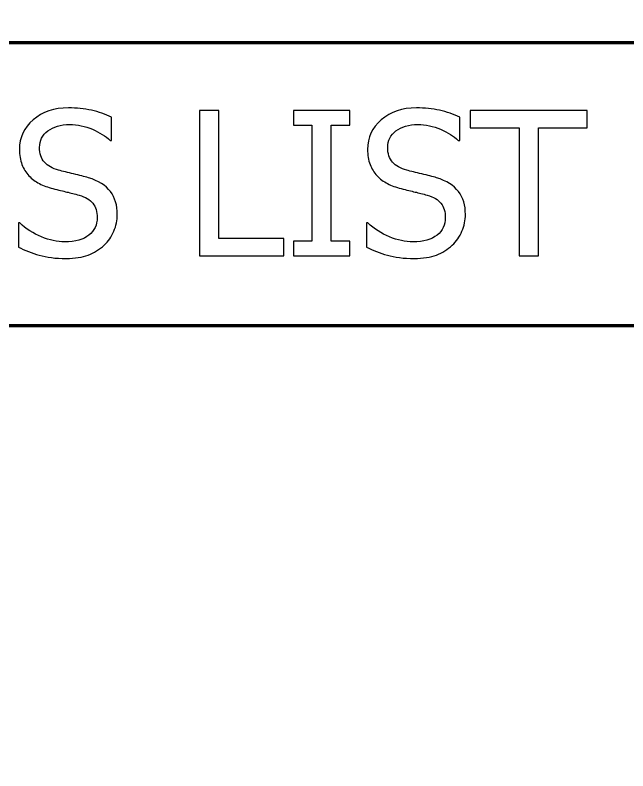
# Model space of a CAD drawing. Header units: centimetres. Extents: x -14.3 to 14.3, y -10 to 9.9.
# Drawn here: x -9.221 to -7.059, y -7.57 to -4.903 of the extents above; entities that cross this region are included whole.
import ezdxf

# ---------------------------------------------------------------- set-up
doc = ezdxf.new("R2010")
doc.units = ezdxf.units.CM
doc.header["$MEASUREMENT"] = 0
doc.layers.add('Layer 1', color=7, linetype='Continuous')

msp = doc.modelspace()

# ---------------------------------------------------------------- linework, layer by layer
at = {"layer": 'Layer 1', "color": 250, "lineweight": 70}
for points, knots in [([(-14.3, -9), (-14.3, -9), (-14.3, 8.9), (-14.3, 8.9), (-14.3, 8.9), (-14.3, 9.45219), (-13.85219, 9.9), (-13.3, 9.9), (-13.3, 9.9), (-13.3, 9.9), (13.3, 9.9), (13.3, 9.9), (13.3, 9.9), (13.85219, 9.9), (14.3, 9.45219), (14.3, 8.9), (14.3, 8.9), (14.3, 8.9), (14.3, -9), (14.3, -9), (14.3, -9), (14.3, -9.55219), (13.85219, -10), (13.3, -10), (13.3, -10), (13.3, -10), (-13.3, -10), (-13.3, -10), (-13.3, -10), (-13.85219, -10), (-14.3, -9.55219), (-14.3, -9)], [0, 0, 0, 0, 0.125, 0.125, 0.125, 0.125, 0.25, 0.25, 0.25, 0.25, 0.375, 0.375, 0.375, 0.375, 0.5, 0.5, 0.5, 0.5, 0.625, 0.625, 0.625, 0.625, 0.75, 0.75, 0.75, 0.75, 0.875, 0.875, 0.875, 0.875, 1, 1, 1, 1]), ([(-4.3, -10), (-4.3, -10), (-4.3, -6), (-4.3, -6), (-4.3, -6), (-4.3, -5.44781), (-4.74781, -5), (-5.3, -5), (-5.3, -5), (-5.3, -5), (-14.3, -5), (-14.3, -5), (-14.3, -5), (-14.3, -5), (-14.3, -6), (-14.3, -6), (-14.3, -6), (-14.3, -6), (-14.3, -9), (-14.3, -9), (-14.3, -9), (-14.3, -9.55219), (-13.85219, -10), (-13.3, -10), (-13.3, -10), (-13.3, -10), (-5.3, -10), (-5.3, -10), (-5.3, -10), (-5.3, -10), (-4.3, -10), (-4.3, -10)], [0, 0, 0, 0, 0.125, 0.125, 0.125, 0.125, 0.25, 0.25, 0.25, 0.25, 0.375, 0.375, 0.375, 0.375, 0.5, 0.5, 0.5, 0.5, 0.625, 0.625, 0.625, 0.625, 0.75, 0.75, 0.75, 0.75, 0.875, 0.875, 0.875, 0.875, 1, 1, 1, 1]), ([(-4.3, -6), (-4.3, -6), (-4.3, -6), (-4.3, -6), (-4.3, -6), (-4.3, -5.44781), (-4.74781, -5), (-5.3, -5), (-5.3, -5), (-5.3, -5), (-14.3, -5), (-14.3, -5), (-14.3, -5), (-14.3, -5), (-14.3, -5), (-14.3, -5), (-14.3, -5), (-14.3, -5), (-14.3, -6), (-14.3, -6), (-14.3, -6), (-14.3, -6), (-5.3, -6), (-5.3, -6), (-5.3, -6), (-5.3, -6), (-4.3, -6), (-4.3, -6)], [0, 0, 0, 0, 0.1428571, 0.1428571, 0.1428571, 0.1428571, 0.2857143, 0.2857143, 0.2857143, 0.2857143, 0.4285714, 0.4285714, 0.4285714, 0.4285714, 0.5714286, 0.5714286, 0.5714286, 0.5714286, 0.7142857, 0.7142857, 0.7142857, 0.7142857, 0.8571429, 0.8571429, 0.8571429, 0.8571429, 1, 1, 1, 1])]:
    msp.add_open_spline(points, degree=3, knots=knots, dxfattribs=at)
at = {"layer": 'Layer 1', "color": 7}
for points, knots in [([(-9.0407, -5.76183), (-9.07798, -5.76183), (-9.10961, -5.75795), (-9.1356, -5.75031), (-9.1356, -5.75031), (-9.16171, -5.74254), (-9.18628, -5.73314), (-9.20921, -5.72185), (-9.20921, -5.72185), (-9.20921, -5.72185), (-9.20921, -5.63648), (-9.20921, -5.63648), (-9.20921, -5.63648), (-9.20921, -5.63648), (-9.20439, -5.63648), (-9.20439, -5.63648), (-9.20439, -5.63648), (-9.18193, -5.65764), (-9.15641, -5.67399), (-9.12796, -5.68551), (-9.12796, -5.68551), (-9.0995, -5.69715), (-9.07198, -5.70292), (-9.04564, -5.70292), (-9.04564, -5.70292), (-9.00789, -5.70292), (-8.97944, -5.69504), (-8.96015, -5.67928), (-8.96015, -5.67928), (-8.94087, -5.66364), (-8.93122, -5.64283), (-8.93122, -5.61719), (-8.93122, -5.61719), (-8.93122, -5.59673), (-8.93628, -5.58003), (-8.94639, -5.56721), (-8.94639, -5.56721), (-8.95651, -5.5544), (-8.9725, -5.54487), (-8.99461, -5.53864), (-8.99461, -5.53864), (-9.01048, -5.53405), (-9.02495, -5.53017), (-9.038, -5.52723), (-9.038, -5.52723), (-9.05105, -5.52429), (-9.06751, -5.52029), (-9.08727, -5.51524), (-9.08727, -5.51524), (-9.10491, -5.51065), (-9.12078, -5.50477), (-9.13478, -5.4976), (-9.13478, -5.4976), (-9.14877, -5.49054), (-9.16124, -5.48125), (-9.17205, -5.46973), (-9.17205, -5.46973), (-9.18264, -5.45844), (-9.19075, -5.44515), (-9.19663, -5.42998), (-9.19663, -5.42998), (-9.20251, -5.41469), (-9.20545, -5.39706), (-9.20545, -5.37706), (-9.20545, -5.37706), (-9.20545, -5.33544), (-9.18922, -5.30063), (-9.15688, -5.27252), (-9.15688, -5.27252), (-9.12443, -5.24442), (-9.08315, -5.23031), (-9.03282, -5.23031), (-9.03282, -5.23031), (-9.00413, -5.23031), (-8.97697, -5.23313), (-8.95133, -5.23889), (-8.95133, -5.23889), (-8.9257, -5.24465), (-8.90206, -5.25277), (-8.88019, -5.26335), (-8.88019, -5.26335), (-8.88019, -5.26335), (-8.88019, -5.34508), (-8.88019, -5.34508), (-8.88019, -5.34508), (-8.88019, -5.34508), (-8.88536, -5.34508), (-8.88536, -5.34508), (-8.88536, -5.34508), (-8.90171, -5.33014), (-8.92252, -5.31709), (-8.94804, -5.30592), (-8.94804, -5.30592), (-8.97356, -5.29475), (-9.00025, -5.28922), (-9.02836, -5.28922), (-9.02836, -5.28922), (-9.05999, -5.28922), (-9.08562, -5.29663), (-9.10514, -5.31145), (-9.10514, -5.31145), (-9.12466, -5.32626), (-9.13442, -5.34567), (-9.13442, -5.36977), (-9.13442, -5.36977), (-9.13442, -5.39165), (-9.12866, -5.40893), (-9.11726, -5.42187), (-9.11726, -5.42187), (-9.10573, -5.43469), (-9.08903, -5.44409), (-9.06728, -5.45009), (-9.06728, -5.45009), (-9.05281, -5.45397), (-9.03518, -5.45844), (-9.01424, -5.46338), (-9.01424, -5.46338), (-8.99331, -5.46832), (-8.97603, -5.47279), (-8.96215, -5.4769), (-8.96215, -5.4769), (-8.92675, -5.48772), (-8.901, -5.50407), (-8.88466, -5.52582), (-8.88466, -5.52582), (-8.86831, -5.54769), (-8.8602, -5.5745), (-8.8602, -5.60649), (-8.8602, -5.60649), (-8.8602, -5.62648), (-8.86431, -5.64624), (-8.87243, -5.66576), (-8.87243, -5.66576), (-8.88054, -5.68528), (-8.89206, -5.70174), (-8.90676, -5.71538), (-8.90676, -5.71538), (-8.92323, -5.7302), (-8.94192, -5.74172), (-8.96274, -5.74972), (-8.96274, -5.74972), (-8.98343, -5.75783), (-9.00954, -5.76183), (-9.0407, -5.76183)], [0, 0, 0, 0, 0.0277778, 0.0277778, 0.0277778, 0.0277778, 0.0555556, 0.0555556, 0.0555556, 0.0555556, 0.0833333, 0.0833333, 0.0833333, 0.0833333, 0.1111111, 0.1111111, 0.1111111, 0.1111111, 0.1388889, 0.1388889, 0.1388889, 0.1388889, 0.1666667, 0.1666667, 0.1666667, 0.1666667, 0.1944444, 0.1944444, 0.1944444, 0.1944444, 0.2222222, 0.2222222, 0.2222222, 0.2222222, 0.25, 0.25, 0.25, 0.25, 0.2777778, 0.2777778, 0.2777778, 0.2777778, 0.3055556, 0.3055556, 0.3055556, 0.3055556, 0.3333333, 0.3333333, 0.3333333, 0.3333333, 0.3611111, 0.3611111, 0.3611111, 0.3611111, 0.3888889, 0.3888889, 0.3888889, 0.3888889, 0.4166667, 0.4166667, 0.4166667, 0.4166667, 0.4444444, 0.4444444, 0.4444444, 0.4444444, 0.4722222, 0.4722222, 0.4722222, 0.4722222, 0.5, 0.5, 0.5, 0.5, 0.5277778, 0.5277778, 0.5277778, 0.5277778, 0.5555556, 0.5555556, 0.5555556, 0.5555556, 0.5833333, 0.5833333, 0.5833333, 0.5833333, 0.6111111, 0.6111111, 0.6111111, 0.6111111, 0.6388889, 0.6388889, 0.6388889, 0.6388889, 0.6666667, 0.6666667, 0.6666667, 0.6666667, 0.6944444, 0.6944444, 0.6944444, 0.6944444, 0.7222222, 0.7222222, 0.7222222, 0.7222222, 0.75, 0.75, 0.75, 0.75, 0.7777778, 0.7777778, 0.7777778, 0.7777778, 0.8055556, 0.8055556, 0.8055556, 0.8055556, 0.8333333, 0.8333333, 0.8333333, 0.8333333, 0.8611111, 0.8611111, 0.8611111, 0.8611111, 0.8888889, 0.8888889, 0.8888889, 0.8888889, 0.9166667, 0.9166667, 0.9166667, 0.9166667, 0.9444444, 0.9444444, 0.9444444, 0.9444444, 0.9722222, 0.9722222, 0.9722222, 0.9722222, 1, 1, 1, 1]), ([(-8.27294, -5.75254), (-8.27294, -5.75254), (-8.57021, -5.75254), (-8.57021, -5.75254), (-8.57021, -5.75254), (-8.57021, -5.75254), (-8.57021, -5.2396), (-8.57021, -5.2396), (-8.57021, -5.2396), (-8.57021, -5.2396), (-8.50201, -5.2396), (-8.50201, -5.2396), (-8.50201, -5.2396), (-8.50201, -5.2396), (-8.50201, -5.69186), (-8.50201, -5.69186), (-8.50201, -5.69186), (-8.50201, -5.69186), (-8.27294, -5.69186), (-8.27294, -5.69186), (-8.27294, -5.69186), (-8.27294, -5.69186), (-8.27294, -5.75254), (-8.27294, -5.75254)], [0, 0, 0, 0, 0.1666667, 0.1666667, 0.1666667, 0.1666667, 0.3333333, 0.3333333, 0.3333333, 0.3333333, 0.5, 0.5, 0.5, 0.5, 0.6666667, 0.6666667, 0.6666667, 0.6666667, 0.8333333, 0.8333333, 0.8333333, 0.8333333, 1, 1, 1, 1]), ([(-8.03998, -5.75254), (-8.03998, -5.75254), (-8.23918, -5.75254), (-8.23918, -5.75254), (-8.23918, -5.75254), (-8.23918, -5.75254), (-8.23918, -5.70021), (-8.23918, -5.70021), (-8.23918, -5.70021), (-8.23918, -5.70021), (-8.17369, -5.70021), (-8.17369, -5.70021), (-8.17369, -5.70021), (-8.17369, -5.70021), (-8.17369, -5.29193), (-8.17369, -5.29193), (-8.17369, -5.29193), (-8.17369, -5.29193), (-8.23918, -5.29193), (-8.23918, -5.29193), (-8.23918, -5.29193), (-8.23918, -5.29193), (-8.23918, -5.2396), (-8.23918, -5.2396), (-8.23918, -5.2396), (-8.23918, -5.2396), (-8.03998, -5.2396), (-8.03998, -5.2396), (-8.03998, -5.2396), (-8.03998, -5.2396), (-8.03998, -5.29193), (-8.03998, -5.29193), (-8.03998, -5.29193), (-8.03998, -5.29193), (-8.10548, -5.29193), (-8.10548, -5.29193), (-8.10548, -5.29193), (-8.10548, -5.29193), (-8.10548, -5.70021), (-8.10548, -5.70021), (-8.10548, -5.70021), (-8.10548, -5.70021), (-8.03998, -5.70021), (-8.03998, -5.70021), (-8.03998, -5.70021), (-8.03998, -5.70021), (-8.03998, -5.75254), (-8.03998, -5.75254)], [0, 0, 0, 0, 0.0833333, 0.0833333, 0.0833333, 0.0833333, 0.1666667, 0.1666667, 0.1666667, 0.1666667, 0.25, 0.25, 0.25, 0.25, 0.3333333, 0.3333333, 0.3333333, 0.3333333, 0.4166667, 0.4166667, 0.4166667, 0.4166667, 0.5, 0.5, 0.5, 0.5, 0.5833333, 0.5833333, 0.5833333, 0.5833333, 0.6666667, 0.6666667, 0.6666667, 0.6666667, 0.75, 0.75, 0.75, 0.75, 0.8333333, 0.8333333, 0.8333333, 0.8333333, 0.9166667, 0.9166667, 0.9166667, 0.9166667, 1, 1, 1, 1]), ([(-7.81291, -5.76183), (-7.85019, -5.76183), (-7.88182, -5.75795), (-7.90781, -5.75031), (-7.90781, -5.75031), (-7.93392, -5.74254), (-7.95849, -5.73314), (-7.98142, -5.72185), (-7.98142, -5.72185), (-7.98142, -5.72185), (-7.98142, -5.63648), (-7.98142, -5.63648), (-7.98142, -5.63648), (-7.98142, -5.63648), (-7.9766, -5.63648), (-7.9766, -5.63648), (-7.9766, -5.63648), (-7.95414, -5.65764), (-7.92862, -5.67399), (-7.90017, -5.68551), (-7.90017, -5.68551), (-7.87171, -5.69715), (-7.84419, -5.70292), (-7.81785, -5.70292), (-7.81785, -5.70292), (-7.7801, -5.70292), (-7.75165, -5.69504), (-7.73236, -5.67928), (-7.73236, -5.67928), (-7.71308, -5.66364), (-7.70343, -5.64283), (-7.70343, -5.61719), (-7.70343, -5.61719), (-7.70343, -5.59673), (-7.70849, -5.58003), (-7.7186, -5.56721), (-7.7186, -5.56721), (-7.72872, -5.5544), (-7.74471, -5.54487), (-7.76682, -5.53864), (-7.76682, -5.53864), (-7.78269, -5.53405), (-7.79716, -5.53017), (-7.81021, -5.52723), (-7.81021, -5.52723), (-7.82326, -5.52429), (-7.83972, -5.52029), (-7.85948, -5.51524), (-7.85948, -5.51524), (-7.87712, -5.51065), (-7.89299, -5.50477), (-7.90699, -5.4976), (-7.90699, -5.4976), (-7.92098, -5.49054), (-7.93345, -5.48125), (-7.94426, -5.46973), (-7.94426, -5.46973), (-7.95485, -5.45844), (-7.96296, -5.44515), (-7.96884, -5.42998), (-7.96884, -5.42998), (-7.97472, -5.41469), (-7.97766, -5.39706), (-7.97766, -5.37706), (-7.97766, -5.37706), (-7.97766, -5.33544), (-7.96143, -5.30063), (-7.92909, -5.27252), (-7.92909, -5.27252), (-7.89664, -5.24442), (-7.85536, -5.23031), (-7.80503, -5.23031), (-7.80503, -5.23031), (-7.77634, -5.23031), (-7.74918, -5.23313), (-7.72354, -5.23889), (-7.72354, -5.23889), (-7.69791, -5.24465), (-7.67427, -5.25277), (-7.6524, -5.26335), (-7.6524, -5.26335), (-7.6524, -5.26335), (-7.6524, -5.34508), (-7.6524, -5.34508), (-7.6524, -5.34508), (-7.6524, -5.34508), (-7.65757, -5.34508), (-7.65757, -5.34508), (-7.65757, -5.34508), (-7.67392, -5.33014), (-7.69473, -5.31709), (-7.72025, -5.30592), (-7.72025, -5.30592), (-7.74577, -5.29475), (-7.77246, -5.28922), (-7.80057, -5.28922), (-7.80057, -5.28922), (-7.8322, -5.28922), (-7.85783, -5.29663), (-7.87735, -5.31145), (-7.87735, -5.31145), (-7.89687, -5.32626), (-7.90663, -5.34567), (-7.90663, -5.36977), (-7.90663, -5.36977), (-7.90663, -5.39165), (-7.90087, -5.40893), (-7.88947, -5.42187), (-7.88947, -5.42187), (-7.87794, -5.43469), (-7.86124, -5.44409), (-7.83949, -5.45009), (-7.83949, -5.45009), (-7.82502, -5.45397), (-7.80739, -5.45844), (-7.78645, -5.46338), (-7.78645, -5.46338), (-7.76552, -5.46832), (-7.74824, -5.47279), (-7.73436, -5.4769), (-7.73436, -5.4769), (-7.69896, -5.48772), (-7.67321, -5.50407), (-7.65687, -5.52582), (-7.65687, -5.52582), (-7.64052, -5.54769), (-7.63241, -5.5745), (-7.63241, -5.60649), (-7.63241, -5.60649), (-7.63241, -5.62648), (-7.63652, -5.64624), (-7.64464, -5.66576), (-7.64464, -5.66576), (-7.65275, -5.68528), (-7.66427, -5.70174), (-7.67897, -5.71538), (-7.67897, -5.71538), (-7.69544, -5.7302), (-7.71413, -5.74172), (-7.73495, -5.74972), (-7.73495, -5.74972), (-7.75564, -5.75783), (-7.78175, -5.76183), (-7.81291, -5.76183)], [0, 0, 0, 0, 0.0277778, 0.0277778, 0.0277778, 0.0277778, 0.0555556, 0.0555556, 0.0555556, 0.0555556, 0.0833333, 0.0833333, 0.0833333, 0.0833333, 0.1111111, 0.1111111, 0.1111111, 0.1111111, 0.1388889, 0.1388889, 0.1388889, 0.1388889, 0.1666667, 0.1666667, 0.1666667, 0.1666667, 0.1944444, 0.1944444, 0.1944444, 0.1944444, 0.2222222, 0.2222222, 0.2222222, 0.2222222, 0.25, 0.25, 0.25, 0.25, 0.2777778, 0.2777778, 0.2777778, 0.2777778, 0.3055556, 0.3055556, 0.3055556, 0.3055556, 0.3333333, 0.3333333, 0.3333333, 0.3333333, 0.3611111, 0.3611111, 0.3611111, 0.3611111, 0.3888889, 0.3888889, 0.3888889, 0.3888889, 0.4166667, 0.4166667, 0.4166667, 0.4166667, 0.4444444, 0.4444444, 0.4444444, 0.4444444, 0.4722222, 0.4722222, 0.4722222, 0.4722222, 0.5, 0.5, 0.5, 0.5, 0.5277778, 0.5277778, 0.5277778, 0.5277778, 0.5555556, 0.5555556, 0.5555556, 0.5555556, 0.5833333, 0.5833333, 0.5833333, 0.5833333, 0.6111111, 0.6111111, 0.6111111, 0.6111111, 0.6388889, 0.6388889, 0.6388889, 0.6388889, 0.6666667, 0.6666667, 0.6666667, 0.6666667, 0.6944444, 0.6944444, 0.6944444, 0.6944444, 0.7222222, 0.7222222, 0.7222222, 0.7222222, 0.75, 0.75, 0.75, 0.75, 0.7777778, 0.7777778, 0.7777778, 0.7777778, 0.8055556, 0.8055556, 0.8055556, 0.8055556, 0.8333333, 0.8333333, 0.8333333, 0.8333333, 0.8611111, 0.8611111, 0.8611111, 0.8611111, 0.8888889, 0.8888889, 0.8888889, 0.8888889, 0.9166667, 0.9166667, 0.9166667, 0.9166667, 0.9444444, 0.9444444, 0.9444444, 0.9444444, 0.9722222, 0.9722222, 0.9722222, 0.9722222, 1, 1, 1, 1]), ([(-7.44297, -5.75254), (-7.44297, -5.75254), (-7.44297, -5.30028), (-7.44297, -5.30028), (-7.44297, -5.30028), (-7.44297, -5.30028), (-7.61524, -5.30028), (-7.61524, -5.30028), (-7.61524, -5.30028), (-7.61524, -5.30028), (-7.61524, -5.2396), (-7.61524, -5.2396), (-7.61524, -5.2396), (-7.61524, -5.2396), (-7.20249, -5.2396), (-7.20249, -5.2396), (-7.20249, -5.2396), (-7.20249, -5.2396), (-7.20249, -5.30028), (-7.20249, -5.30028), (-7.20249, -5.30028), (-7.20249, -5.30028), (-7.37476, -5.30028), (-7.37476, -5.30028), (-7.37476, -5.30028), (-7.37476, -5.30028), (-7.37476, -5.75254), (-7.37476, -5.75254), (-7.37476, -5.75254), (-7.37476, -5.75254), (-7.44297, -5.75254), (-7.44297, -5.75254)], [0, 0, 0, 0, 0.125, 0.125, 0.125, 0.125, 0.25, 0.25, 0.25, 0.25, 0.375, 0.375, 0.375, 0.375, 0.5, 0.5, 0.5, 0.5, 0.625, 0.625, 0.625, 0.625, 0.75, 0.75, 0.75, 0.75, 0.875, 0.875, 0.875, 0.875, 1, 1, 1, 1])]:
    msp.add_open_spline(points, degree=3, knots=knots, dxfattribs=at)

doc.saveas('drawing.dxf')
